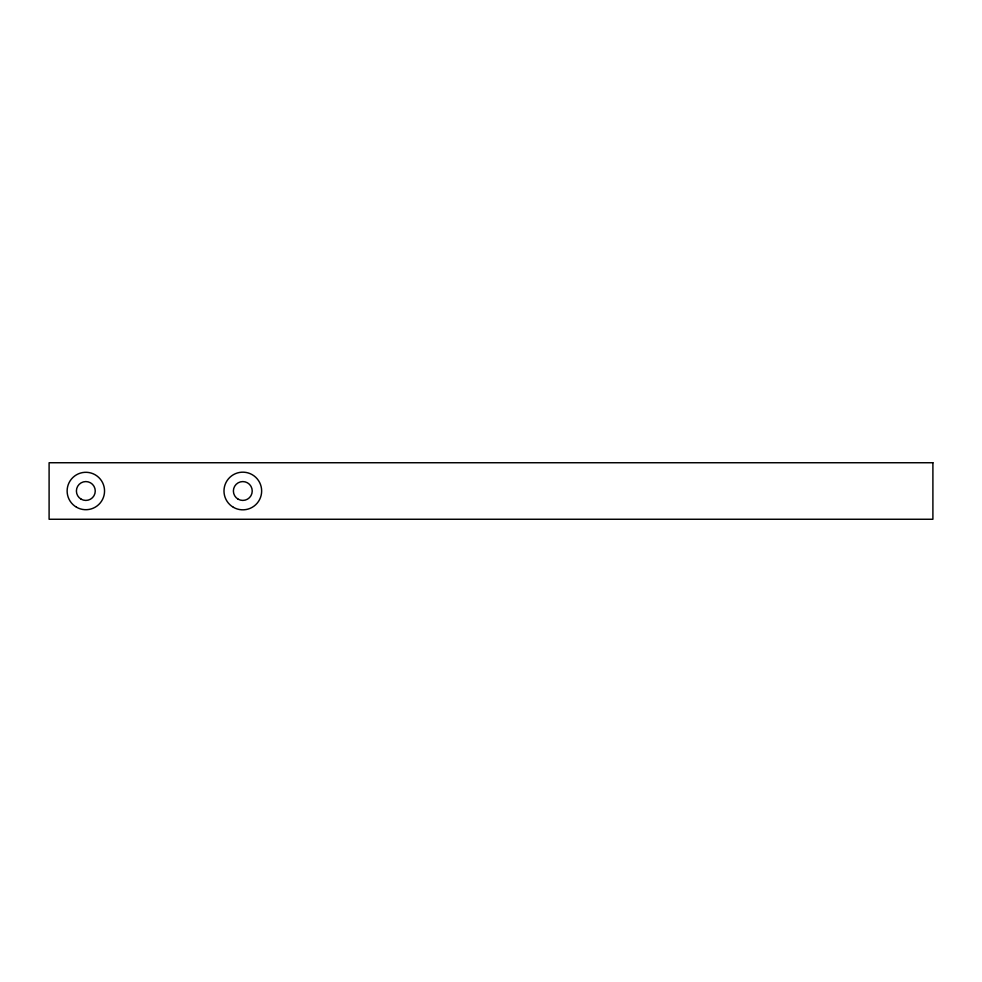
<?xml version="1.0" encoding="UTF-8"?>
<svg xmlns="http://www.w3.org/2000/svg" width="982" height="982" viewBox="0 0 982 982"><rect width="100%" height="100%" fill="white"/><g stroke="black" fill="none" stroke-linecap="round" stroke-linejoin="round"><path stroke-width="1.47" d="M932.9 462.743L49.1 462.743L49.1 519.257L932.9 519.257L932.9 462.743M76.486 507.203A18.707 18.707 0 0 0 104.546 491A18.707 18.707 0 0 0 76.486 474.797A18.707 18.707 0 0 0 76.486 507.203M233.397 507.313A18.842 18.842 0 0 0 261.654 491A18.842 18.842 0 0 0 233.397 474.687A18.842 18.842 0 0 0 233.397 507.313M238.11 499.163A9.415 9.415 0 0 0 252.227 491A9.415 9.415 0 0 0 238.11 482.837A9.415 9.415 0 0 0 238.11 499.163M81.125 499.163A9.415 9.415 0 0 0 95.254 491A9.415 9.415 0 0 0 81.125 482.837A9.415 9.415 0 0 0 81.125 499.163"/></g></svg>
